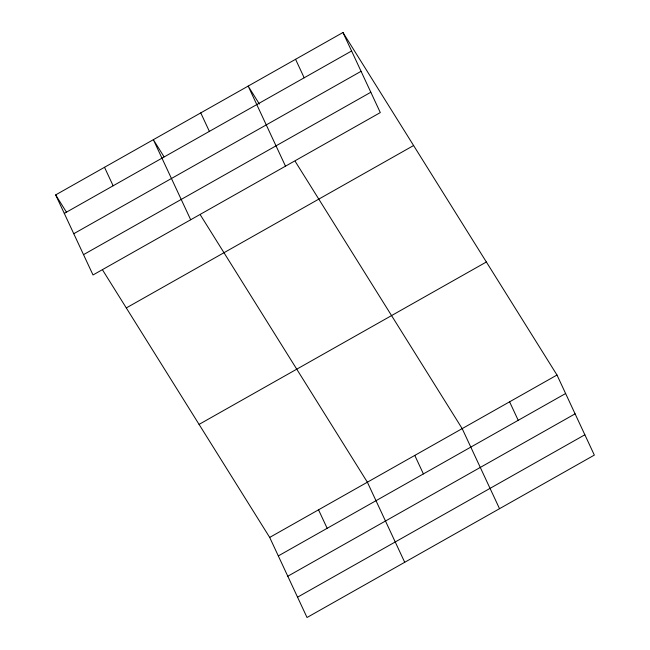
<?xml version="1.0" encoding="UTF-8"?>
<svg xmlns="http://www.w3.org/2000/svg" width="650" height="650" viewBox="0 0 650 650"><rect width="100%" height="100%" fill="white"/><g stroke="black" fill="none" stroke-linecap="round" stroke-linejoin="round"><path stroke-width="0.97" d="M342.973 32.5L380.307 112.58L93.007 274.974L55.664 194.903L342.973 32.5L556.993 375.026L594.336 455.098L307.027 617.5L269.693 537.42L102.749 270.254M64.285 213.395L351.593 50.992M73.767 233.716L361.067 71.313M83.525 254.654L370.833 92.251M126.295 307.929L413.595 145.535M199.062 424.393L486.371 261.991M269.693 537.42L556.993 375.026M278.314 555.913L565.622 393.518M287.787 576.241L575.096 413.839M297.554 597.179L584.862 434.777M259.399 104.073L248.162 86.093L285.496 166.173M295.246 161.444L462.183 428.618L499.525 508.69M164.052 156.812L153.351 139.685L190.686 219.765M200.436 215.036L367.372 482.202L404.714 562.283M55.664 194.903L66.365 212.03M509.592 401.822L518.212 420.314M295.563 59.296L304.184 77.789M414.781 455.406L423.402 473.907M200.752 112.889L209.373 131.381M318.533 509.811L327.153 528.304M104.504 167.294L113.133 185.786"/></g></svg>
